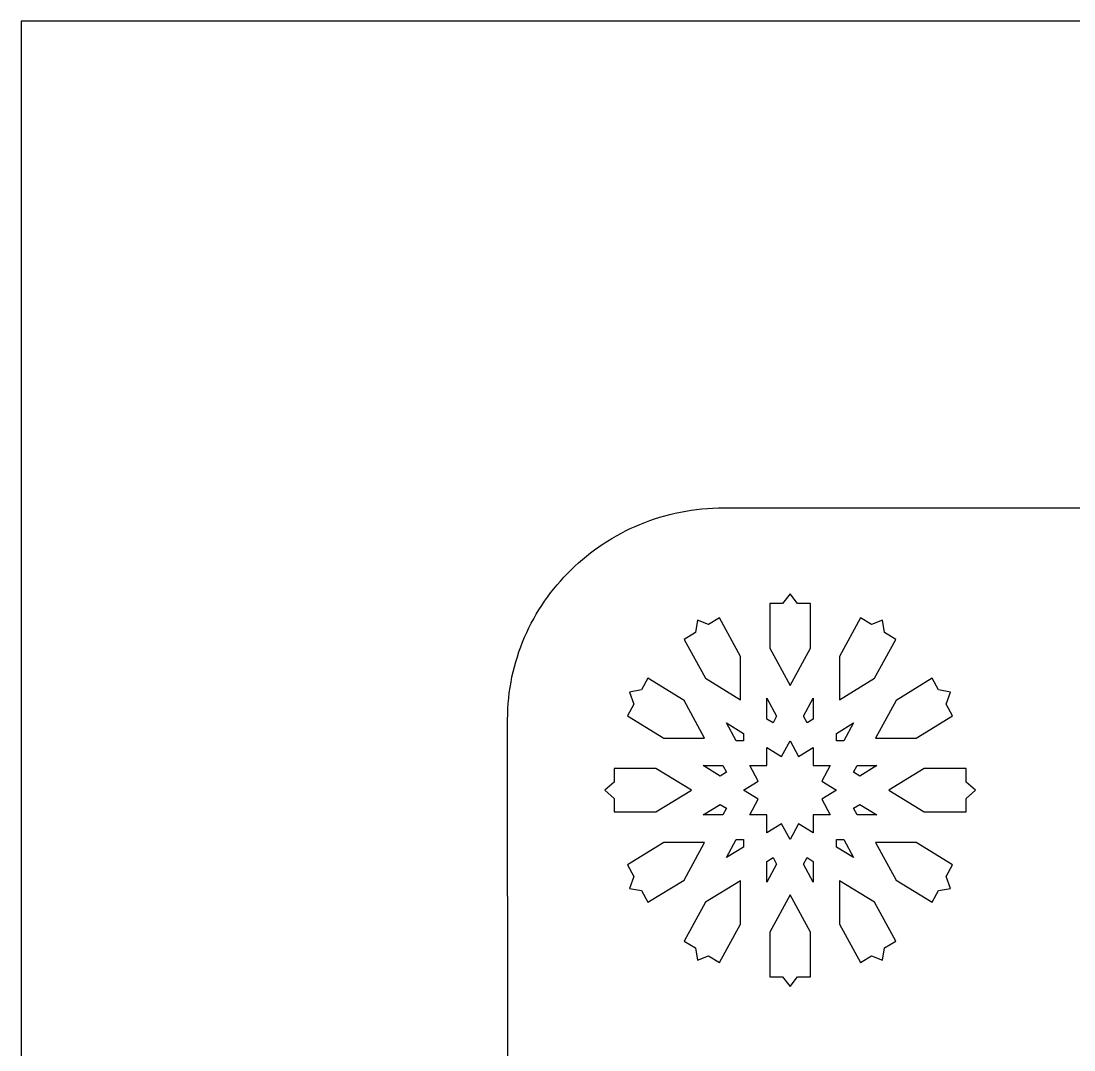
# Model space of a CAD drawing. Extents: x -372 to 372, y -358 to 358.
# Drawn here: x -372.5 to -242.7, y 230.6 to 357.5 of the extents above; entities that cross this region are included whole.
import ezdxf

# ---------------------------------------------------------------- set-up
doc = ezdxf.new("R2010")
doc.units = 0
doc.layers.add('LAYER_1', color=18, linetype='CONTINUOUS')
doc.layers.add('LAYER_2', color=4, linetype='CONTINUOUS')

msp = doc.modelspace()

# ---------------------------------------------------------------- linework, layer by layer
at = {"layer": 'LAYER_1'}
msp.add_lwpolyline([(201.64, 357.49), (-372.5, 357.49), (-372.5, -357.51), (372.5, -357.51), (372.47, 192.48, 0.412235)], format="xyb", close=True, dxfattribs=at)
for points in [[(-275.17, 280.17), (-275.17, 285.68), (-276.74, 285.68), (-277.67, 286.87), (-278.61, 285.68), (-280.18, 285.68), (-280.18, 280.17), (-277.67, 275.57)], [(-289.34, 282.1), (-290.71, 281.26), (-288.1, 276.48), (-283.77, 273.83), (-283.77, 279.17), (-286.36, 283.92), (-287.71, 283.09), (-289.09, 283.63)], [(-268.99, 283.92), (-271.58, 279.17), (-271.58, 273.83), (-267.25, 276.48), (-264.64, 281.26), (-266.01, 282.1), (-266.26, 283.63), (-267.64, 283.09)], [(-293.24, 269.1), (-288.22, 269.1), (-290.74, 273.74), (-295.21, 276.47), (-295.99, 275.04), (-297.46, 274.78), (-296.94, 273.3), (-297.73, 271.85)], [(-257.62, 271.85), (-258.41, 273.3), (-257.89, 274.78), (-259.35, 275.04), (-260.14, 276.47), (-264.6, 273.74), (-267.13, 269.1), (-262.11, 269.1)], [(-279.33, 271.78), (-279.77, 270.96), (-280.54, 271.43), (-280.54, 274)], [(-274.81, 274), (-274.81, 271.43), (-275.58, 270.96), (-276.02, 271.78)], [(-283.41, 269.68), (-283.41, 268.74), (-284.3, 268.74), (-285.51, 270.96)], [(-269.84, 270.96), (-271.05, 268.74), (-271.94, 268.74), (-271.94, 269.68)], [(-281.59, 263.78), (-282.64, 265.7), (-280.54, 265.7), (-280.54, 267.93), (-278.72, 266.81), (-277.67, 268.74), (-276.63, 266.81), (-274.81, 267.93), (-274.81, 265.7), (-272.71, 265.7), (-273.76, 263.78), (-271.94, 262.67), (-273.76, 261.55), (-272.71, 259.63), (-274.81, 259.63), (-274.81, 257.4), (-276.63, 258.52), (-277.67, 256.59), (-278.72, 258.52), (-280.54, 257.4), (-280.54, 259.63), (-282.64, 259.63), (-281.59, 261.55), (-283.41, 262.67)], [(-299.38, 259.99), (-294.21, 259.99), (-289.84, 262.67), (-294.21, 265.34), (-299.38, 265.34), (-299.38, 263.67), (-300.53, 262.67), (-299.38, 261.66)], [(-285.95, 265.7), (-285.51, 264.89), (-286.28, 264.42), (-288.37, 265.7)], [(-269.4, 265.7), (-266.97, 265.7), (-269.07, 264.42), (-269.84, 264.89)], [(-255.97, 263.67), (-255.97, 265.34), (-261.14, 265.34), (-265.51, 262.67), (-261.14, 259.99), (-255.97, 259.99), (-255.97, 261.66), (-254.82, 262.67)], [(-286.28, 260.91), (-285.51, 260.44), (-285.95, 259.63), (-288.37, 259.63)], [(-269.07, 260.91), (-266.97, 259.63), (-269.4, 259.63), (-269.84, 260.44)], [(-297.73, 253.48), (-296.94, 252.03), (-297.46, 250.55), (-295.99, 250.29), (-295.21, 248.86), (-290.74, 251.59), (-288.22, 256.23), (-293.24, 256.23)], [(-284.3, 256.59), (-283.41, 256.59), (-283.41, 255.65), (-285.51, 254.37)], [(-271.05, 256.59), (-269.84, 254.37), (-271.94, 255.65), (-271.94, 256.59)], [(-262.11, 256.23), (-267.13, 256.23), (-264.6, 251.59), (-260.14, 248.86), (-259.35, 250.29), (-257.89, 250.55), (-258.41, 252.03), (-257.62, 253.48)], [(-279.77, 254.37), (-279.33, 253.55), (-280.54, 251.33), (-280.54, 253.9)], [(-275.58, 254.37), (-274.81, 253.9), (-274.81, 251.33), (-276.02, 253.55)], [(-287.71, 242.24), (-286.36, 241.41), (-283.77, 246.16), (-283.77, 251.5), (-288.1, 248.85), (-290.71, 244.07), (-289.34, 243.23), (-289.09, 241.7)], [(-266.01, 243.23), (-264.64, 244.07), (-267.25, 248.85), (-271.58, 251.5), (-271.58, 246.16), (-268.99, 241.41), (-267.64, 242.24), (-266.26, 241.7)], [(-275.17, 245.16), (-277.67, 249.76), (-280.18, 245.16), (-280.18, 239.65), (-278.61, 239.65), (-277.67, 238.46), (-276.74, 239.65), (-275.17, 239.65)]]:
    msp.add_lwpolyline(points, close=True, dxfattribs=at)
at = {"layer": 'LAYER_2'}
msp.add_lwpolyline([(-312.48, 227.82), (-312.5, 271.36), (-312.49, 272.03), (-312.47, 272.7), (-312.42, 273.37), (-312.36, 274.03), (-312.29, 274.69), (-312.19, 275.34), (-312.08, 275.99), (-311.96, 276.63), (-311.82, 277.26), (-311.66, 277.89), (-311.49, 278.51), (-311.3, 279.13), (-311.1, 279.74), (-310.88, 280.35), (-310.65, 280.94), (-310.41, 281.53), (-310.14, 282.11), (-309.87, 282.69), (-309.58, 283.26), (-309.28, 283.82), (-308.97, 284.37), (-308.64, 284.91), (-308.3, 285.45), (-307.94, 285.97), (-307.58, 286.49), (-307.2, 287), (-306.81, 287.5), (-306.41, 287.98), (-305.99, 288.46), (-305.57, 288.93), (-305.13, 289.39), (-304.68, 289.84), (-304.23, 290.28), (-303.76, 290.71), (-303.28, 291.12), (-302.79, 291.53), (-302.29, 291.92), (-301.78, 292.3), (-301.26, 292.67), (-300.73, 293.03), (-300.2, 293.38), (-299.65, 293.71), (-299.09, 294.03), (-298.53, 294.34), (-297.96, 294.64), (-297.38, 294.92), (-296.79, 295.19), (-296.2, 295.44), (-295.59, 295.68), (-294.98, 295.91), (-294.37, 296.12), (-293.74, 296.32), (-293.11, 296.5), (-292.48, 296.67), (-291.83, 296.83), (-291.18, 296.97), (-290.53, 297.09), (-289.87, 297.2), (-289.2, 297.29), (-288.53, 297.36), (-287.86, 297.42), (-287.18, 297.46), (-286.49, 297.49), (-285.8, 297.5), (-241.32, 297.5)], dxfattribs=at)

doc.saveas('drawing.dxf')
